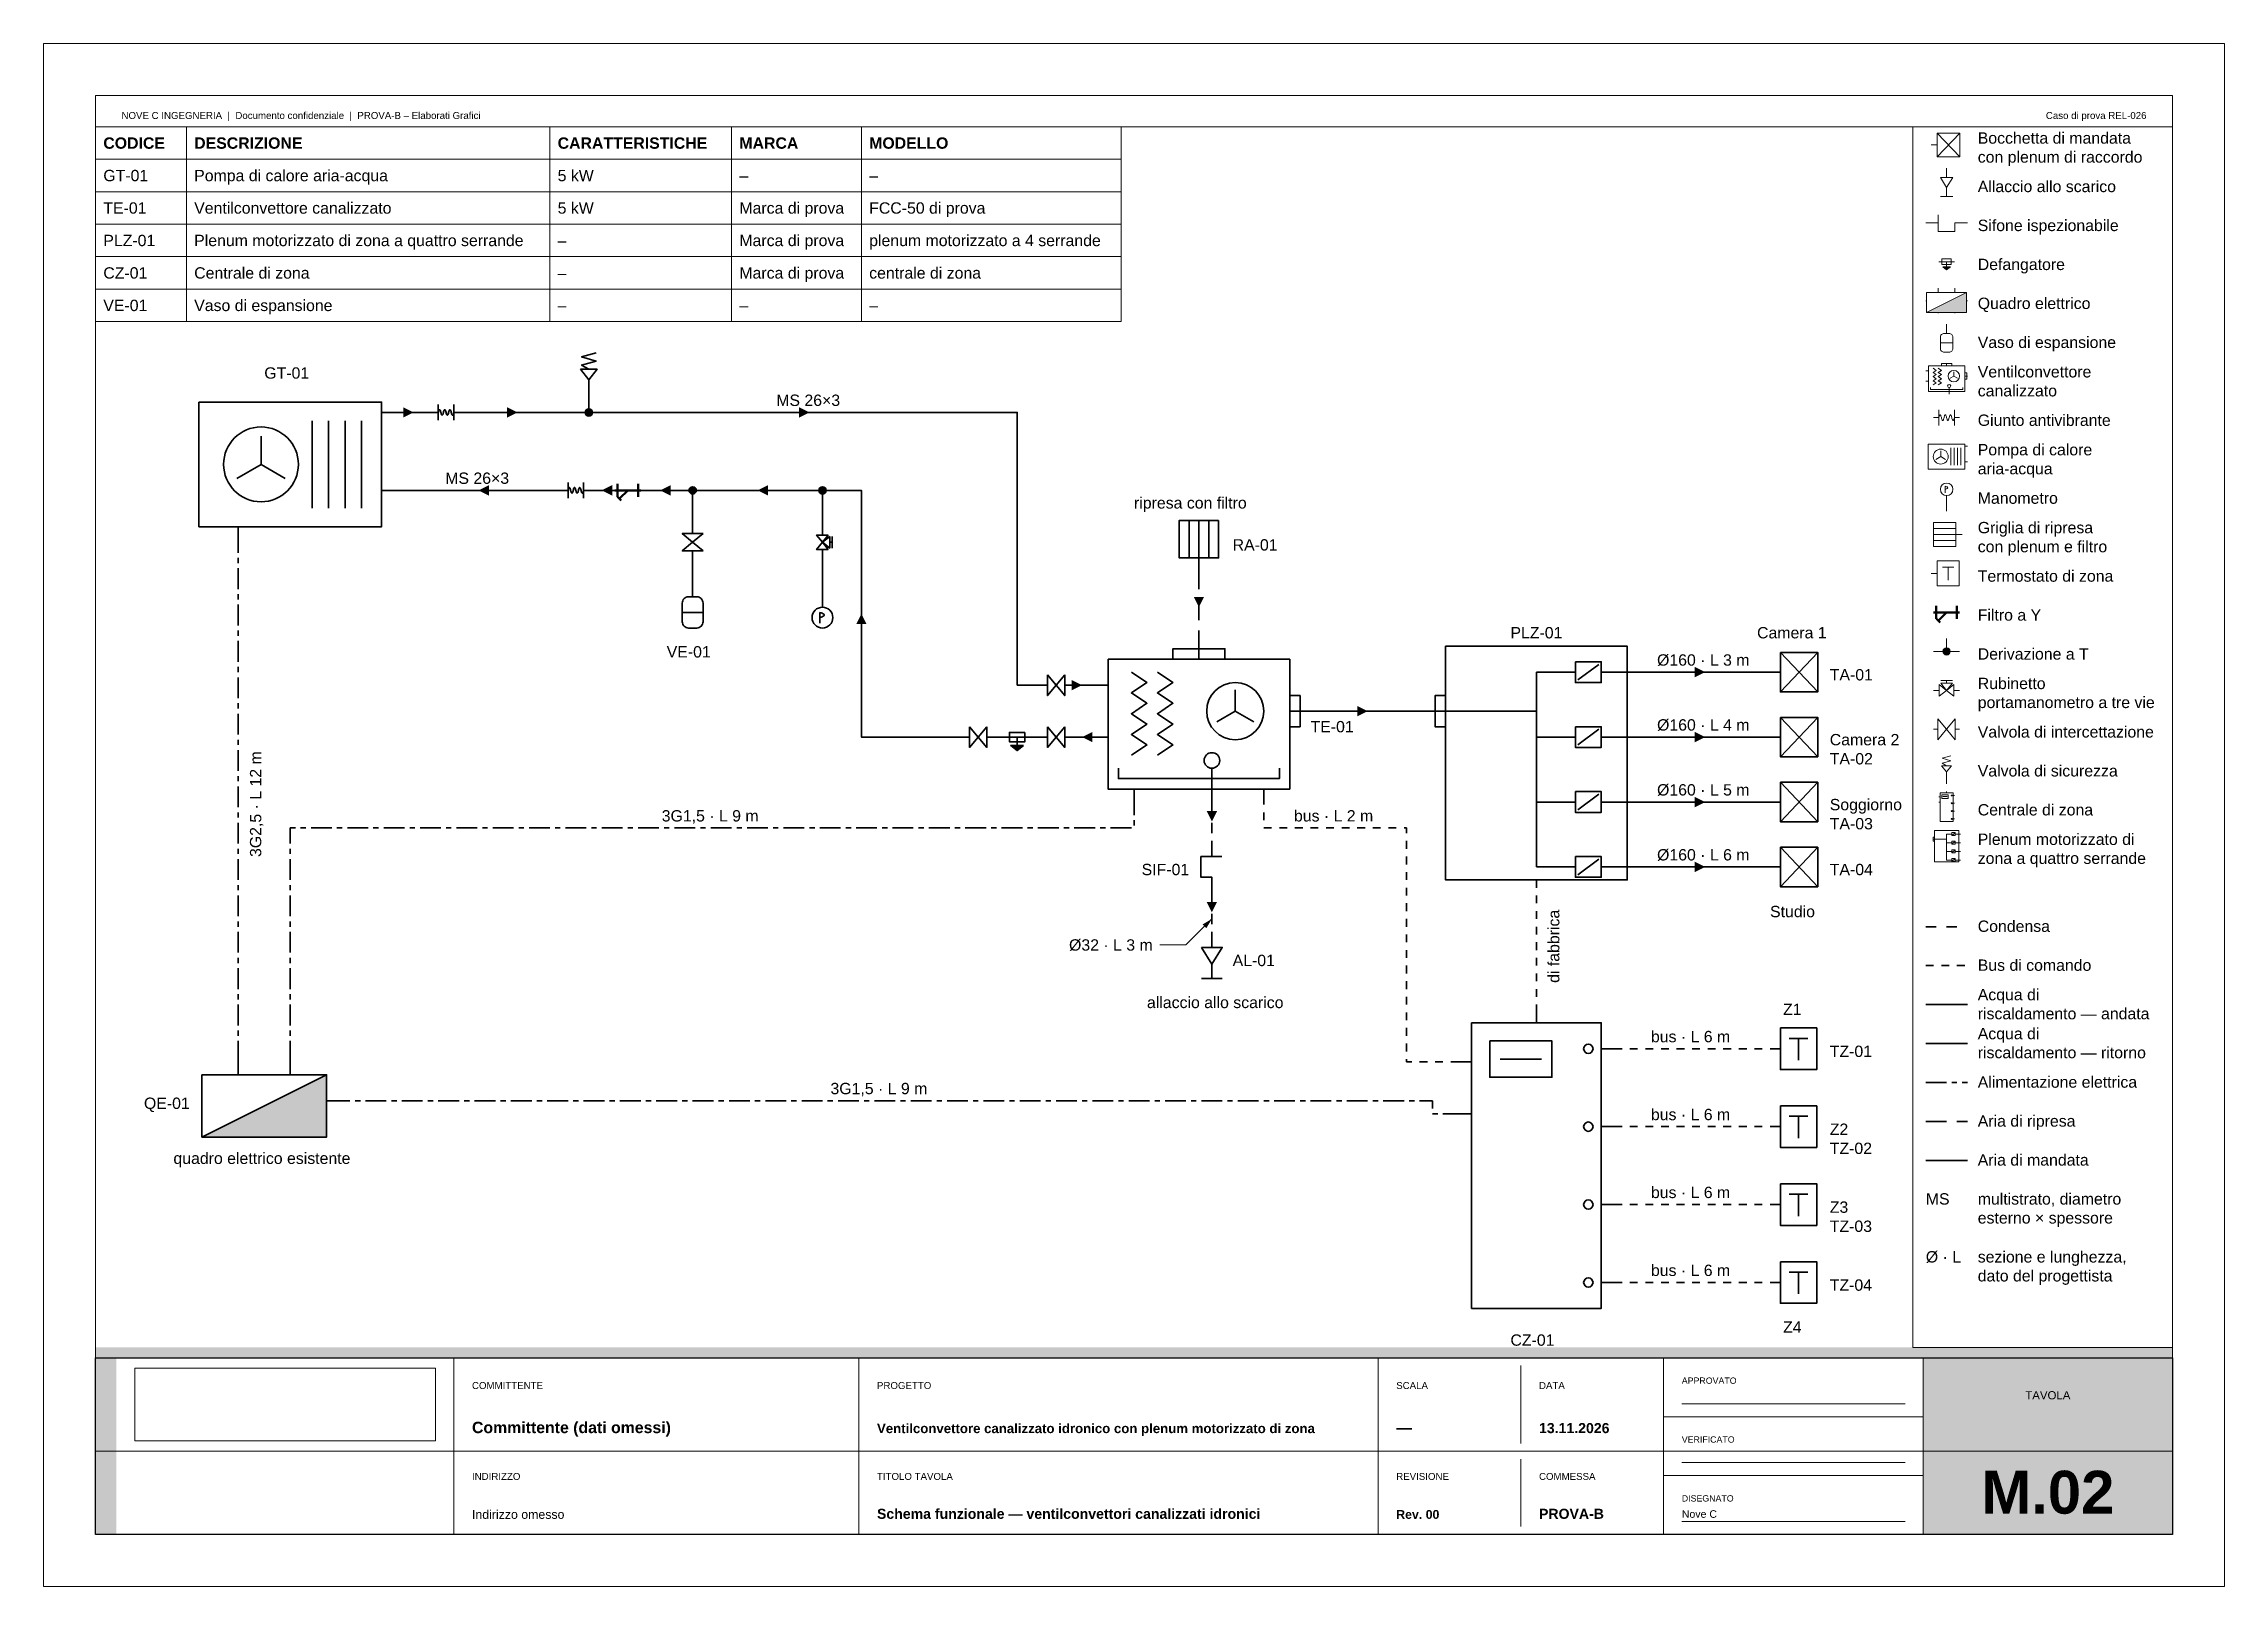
# Paper-space layout 'A3' of a CAD drawing. Header units: millimetres. Extents: x 0 to 420, y 0 to 297.
# The model-space entities are those that its viewports show. They can reach past a viewport. Long polylines and large blocks are cut down to what shows.
import ezdxf
from ezdxf.enums import TextEntityAlignment as Align

# ---------------------------------------------------------------- set-up
doc = ezdxf.new("R2010")
doc.units = ezdxf.units.MM
for name, pattern in [('NOVEC_TRATTO_1P5_1P5', [3, 1.5, -1.5]), ('NOVEC_TRATTO_2_2', [4, 2, -2]), ('NOVEC_TRATTO_4_1_1_1', [7, 4, -1, 1, -1]), ('NOVEC_TRATTO_4_2', [6, 4, -2])]:
    doc.linetypes.add(name, pattern=pattern)
for name, color, linetype, lineweight, true_color in [('E-CTRL-BUS', 160, 'NOVEC_TRATTO_1P5_1P5', 35, 0x2020e0), ('E-POWR-CIRC', 34, 'NOVEC_TRATTO_4_1_1_1', 35, 0x784212), ('M-CNDS-PIPE', 252, 'NOVEC_TRATTO_2_2', 35, 0x616a6b), ('M-HVAC-RETN', 134, 'NOVEC_TRATTO_4_2', 35, 0x148f77), ('M-HVAC-SPLY', 134, 'Continuous', 35, 0x148f77), ('M-HWTR-RETN', 142, 'Continuous', 35, 0x2471a3), ('M-HWTR-SPLY', 22, 'Continuous', 35, 0xc0392b)]:
    doc.layers.add(name, color=color, linetype=linetype, lineweight=lineweight, true_color=true_color)
doc.layers.add('G-ANNO-NPLT', color=7, linetype='Continuous', lineweight=18, plot=False)
for name, color, linetype, lineweight in [('G-ANNO-TTLB', 7, 'Continuous', 18), ('M-ANNO-DIAM', 7, 'Continuous', 18), ('M-ANNO-IDEN', 7, 'Continuous', 18), ('M-ANNO-LEGN', 7, 'Continuous', 18), ('M-ANNO-SCHD', 7, 'Continuous', 18), ('M-DIAG-EQPM', 7, 'Continuous', 35)]:
    doc.layers.add(name, color=color, linetype=linetype, lineweight=lineweight)
doc.styles.add('NOVEC_ARIAL', font='arial.ttf')
doc.styles.add('NOVEC_ARIAL_GRASSETTO', font='arialbd.ttf')
picture_1 = doc.add_image_def('image1.jpg', size_in_pixel=(2961, 716))

# ---------------------------------------------------------------- blocks, each defined once
blk = doc.blocks.new('NoveC_FlowArrow')
h = blk.add_hatch(color=0)
h.dxf.hatch_style = 1
h.paths.add_polyline_path([(0, 0), (-2, 1), (-2, -1)])
blk = doc.blocks.new('NoveC_ReturnGrille')
at = {"color": 0, "linetype": 'Continuous', "lineweight": -2}
for p, q in [((0.8, -3.1), (8, -3.1)), ((0.8, -5), (8, -5)), ((0.8, -6.9), (8, -6.9)), ((8, -5), (10, -5))]:
    blk.add_line(p, q, dxfattribs=at)
blk.add_lwpolyline([(0.8, -1.2), (8, -1.2), (8, -8.8), (0.8, -8.8)], close=True, dxfattribs=at)
blk = doc.blocks.new('NoveC_HeatPumpAirWater_V1')
at = {"color": 0, "linetype": 'Continuous', "lineweight": -2}
for p, q in [((24.224, -6.6), (24.224, -23.4)), ((27.392, -6.6), (27.392, -23.4)), ((30.56, -6.6), (30.56, -23.4)), ((33.728, -6.6), (33.728, -23.4)), ((40, -5), (37.6, -5)), ((14.368, -15), (14.368, -9.6)), ((14.368, -15), (9.688, -17.736)), ((14.368, -15), (19.048, -17.736)), ((40, -20), (37.6, -20)), ((10, -30), (10, -27))]:
    blk.add_line(p, q, dxfattribs=at)
blk.add_lwpolyline([(2.4, -3), (37.6, -3), (37.6, -27), (2.4, -27)], close=True, dxfattribs=at)
blk.add_circle((14.368, -15), 7.2, dxfattribs=at)
blk = doc.blocks.new('NoveC_RoomThermostat')
at = {"color": 0, "linetype": 'Continuous', "lineweight": -2}
blk.add_line((0, -5), (2, -5), dxfattribs=at)
blk.add_lwpolyline([(2, -1), (9, -1), (9, -9), (2, -9)], close=True, dxfattribs=at)
blk = doc.blocks.new('NoveC_RoomThermostat_Sigla')
at = {"color": 0, "linetype": 'Continuous', "lineweight": -2}
for points in [[(-1.8, 2), (1.8, 2)], [(0, 2), (0, -2.2)]]:
    blk.add_lwpolyline(points, dxfattribs=at)
blk = doc.blocks.new('NoveC_FanCoilDuctedAir_V1')
at = {"color": 0, "linetype": 'Continuous', "lineweight": -2}
for p, q in [((20, 0), (20, -2.5)), ((0, -7.5), (2.5, -7.5)), ((27, -12.5), (27, -8.4)), ((27, -12.5), (23.45, -14.55)), ((27, -12.5), (30.55, -14.55)), ((37.5, -12.5), (40, -12.5)), ((0, -17.5), (2.5, -17.5)), ((22.5, -23.5), (22.5, -30)), ((7.5, -30), (7.5, -27.5)), ((32.5, -30), (32.5, -27.5))]:
    blk.add_line(p, q, dxfattribs=at)
blk.add_lwpolyline([(2.5, -2.5), (37.5, -2.5), (37.5, -27.5), (2.5, -27.5)], close=True, dxfattribs=at)
for points in [[(15, -2.5), (15, -0.5), (25, -0.5), (25, -2.5)], [(7, -5), (10, -7), (7, -9), (10, -11), (7, -13), (10, -15), (7, -17), (10, -19), (7, -21)], [(12, -5), (15, -7), (12, -9), (15, -11), (12, -13), (15, -15), (12, -17), (15, -19), (12, -21)], [(37.5, -9.5), (39.5, -9.5), (39.5, -15.5), (37.5, -15.5)], [(4.5, -23.5), (4.5, -25.5), (35.5, -25.5), (35.5, -23.5)]]:
    blk.add_lwpolyline(points, dxfattribs=at)
for centre, radius in [((27, -12.5), 5.5), ((22.5, -22), 1.5)]:
    blk.add_circle(centre, radius, dxfattribs=at)
blk = doc.blocks.new('NoveC_CondensateOutlet')
at = {"color": 0, "linetype": 'Continuous', "lineweight": -2}
for p, q in [((2.5, 0), (2.5, -3)), ((2.5, -6.2), (2.5, -9)), ((0.5, -9), (4.5, -9))]:
    blk.add_line(p, q, dxfattribs=at)
blk.add_lwpolyline([(0.5, -3), (4.5, -3), (2.5, -6.2)], close=True, dxfattribs=at)
blk = doc.blocks.new('NoveC_ZoningPlenum4')
at = {"color": 0, "linetype": 'Continuous', "lineweight": -2}
for p, q in [((28, -6.5), (32, -3.5)), ((20, -5), (20, -42.5)), ((20, -5), (27.5, -5)), ((32.5, -5), (40, -5)), ((0, -12.5), (2.5, -12.5)), ((2.5, -12.5), (20, -12.5)), ((28, -19), (32, -16)), ((20, -17.5), (27.5, -17.5)), ((32.5, -17.5), (40, -17.5)), ((28, -31.5), (32, -28.5)), ((20, -30), (27.5, -30)), ((32.5, -30), (40, -30)), ((28, -44), (32, -41)), ((20, -42.5), (27.5, -42.5)), ((32.5, -42.5), (40, -42.5))]:
    blk.add_line(p, q, dxfattribs=at)
for points in [[(2.5, 0), (37.5, 0), (37.5, -45), (2.5, -45)], [(27.5, -3), (32.5, -3), (32.5, -7), (27.5, -7)], [(27.5, -15.5), (32.5, -15.5), (32.5, -19.5), (27.5, -19.5)], [(27.5, -28), (32.5, -28), (32.5, -32), (27.5, -32)], [(27.5, -40.5), (32.5, -40.5), (32.5, -44.5), (27.5, -44.5)]]:
    blk.add_lwpolyline(points, close=True, dxfattribs=at)
blk.add_lwpolyline([(2.5, -9.5), (0.5, -9.5), (0.5, -15.5), (2.5, -15.5)], dxfattribs=at)
blk = doc.blocks.new('NoveC_AirDiffuser')
at = {"color": 0, "linetype": 'Continuous', "lineweight": -2}
for p, q in [((2, -1.2), (9.2, -8.8)), ((2, -8.8), (9.2, -1.2)), ((0, -5), (2, -5))]:
    blk.add_line(p, q, dxfattribs=at)
blk.add_lwpolyline([(2, -1.2), (9.2, -1.2), (9.2, -8.8), (2, -8.8)], close=True, dxfattribs=at)
blk = doc.blocks.new('NoveC_ZoneController')
at = {"color": 0, "linetype": 'Continuous', "lineweight": -2}
for p, q in [((15, 0), (15, -2.5)), ((27.5, -7.5), (30, -7.5)), ((0, -10), (2.5, -10)), ((8, -9.5), (16, -9.5)), ((0, -20), (2.5, -20)), ((27.5, -22.5), (30, -22.5)), ((27.5, -37.5), (30, -37.5)), ((27.5, -52.5), (30, -52.5))]:
    blk.add_line(p, q, dxfattribs=at)
for points in [[(2.5, -2.5), (27.5, -2.5), (27.5, -57.5), (2.5, -57.5)], [(6, -6), (18, -6), (18, -13), (6, -13)]]:
    blk.add_lwpolyline(points, close=True, dxfattribs=at)
for centre in [(25, -7.5), (25, -22.5), (25, -37.5), (25, -52.5)]:
    blk.add_circle(centre, 0.9, dxfattribs=at)
blk = doc.blocks.new('NoveC_ElectricalPanel_V1')
at = {"linetype": 'Continuous', "lineweight": -2}
h = blk.add_hatch(color=0, dxfattribs=at)
h.dxf.hatch_style = 1
h.paths.add_polyline_path([(0.5, -14.5), (24.5, -2.5), (24.5, -14.5)])
at = {"color": 0, "linetype": 'Continuous', "lineweight": -2}
for p, q in [((7.5, 0), (7.5, -2.5)), ((17.5, 0), (17.5, -2.5)), ((24.5, -7.5), (25, -7.5))]:
    blk.add_line(p, q, dxfattribs=at)
for points in [[(0.5, -2.5), (24.5, -2.5), (24.5, -14.5), (0.5, -14.5)], [(0.5, -14.5), (24.5, -2.5), (24.5, -14.5)]]:
    blk.add_lwpolyline(points, close=True, dxfattribs=at)
blk = doc.blocks.new('NoveC_TeeBranch')
at = {"linetype": 'Continuous', "lineweight": -2}
h = blk.add_hatch(color=0, dxfattribs=at)
h.dxf.hatch_style = 1
h.paths.add_polyline_path([(1.8, -2.5, 1), (3.2, -2.5, 1)])
at = {"color": 0, "linetype": 'Continuous', "lineweight": -2}
for p, q in [((2.5, 0), (2.5, -2.5)), ((0, -2.5), (5, -2.5))]:
    blk.add_line(p, q, dxfattribs=at)
blk.add_circle((2.5, -2.5), 0.7, dxfattribs=at)
blk = doc.blocks.new('NoveC_ValveSafety')
at = {"color": 0, "linetype": 'Continuous', "lineweight": -2}
blk.add_line((2.5, -10), (2.5, -6.2), dxfattribs=at)
blk.add_lwpolyline([(0.9, -4.2), (4.1, -4.2), (2.5, -6.2)], close=True, dxfattribs=at)
blk.add_lwpolyline([(2.5, -4.2), (1.1, -3.4), (3.9, -2.6), (1.1, -1.8), (3.9, -1)], dxfattribs=at)
blk = doc.blocks.new('NoveC_ExpansionConnection')
at = {"color": 0, "linetype": 'Continuous', "lineweight": -2}
for p, q in [((2.5, 0), (2.5, -3)), ((0.5, -6), (4.5, -6))]:
    blk.add_line(p, q, dxfattribs=at)
blk.add_lwpolyline([(1.7, -3), (3.3, -3, -0.414214), (4.5, -4.2), (4.5, -7.8, -0.414214), (3.3, -9), (1.7, -9, -0.414214), (0.5, -7.8), (0.5, -4.2, -0.414214)], format="xyb", close=True, dxfattribs=at)
blk = doc.blocks.new('NoveC_PressureGauge')
at = {"color": 0, "linetype": 'Continuous', "lineweight": -2}
blk.add_line((2.5, -10), (2.5, -5), dxfattribs=at)
blk.add_circle((2.5, -3), 2, dxfattribs=at)
blk = doc.blocks.new('NoveC_PressureGauge_Lettera')
at = {"color": 0, "linetype": 'Continuous', "lineweight": -2}
blk.add_line((-0.5, 1), (-0.5, -1.1), dxfattribs=at)
blk.add_lwpolyline([(-0.5, 1), (-0.24, 0.92), (-0.03, 0.83), (0.14, 0.75), (0.26, 0.67), (0.33, 0.58), (0.35, 0.5), (0.33, 0.42), (0.26, 0.33), (0.14, 0.25), (-0.03, 0.17), (-0.24, 0.08), (-0.5, 0)], dxfattribs=at)
blk = doc.blocks.new('NoveC_CondensateTrap')
at = {"color": 0, "linetype": 'Continuous', "lineweight": -2}
blk.add_line((3, -0.6), (3, -2.5), dxfattribs=at)
blk.add_lwpolyline([(0, -2.5), (3, -2.5), (3, -4.6), (7, -4.6), (7, -2.5), (10, -2.5)], dxfattribs=at)
blk = doc.blocks.new('NoveC_FlexibleJoint')
at = {"color": 0, "linetype": 'Continuous', "lineweight": -2}
for p, q in [((0, -2.5), (1, -2.5)), ((1, -1), (1, -4)), ((4, -1), (4, -4)), ((4, -2.5), (5, -2.5))]:
    blk.add_line(p, q, dxfattribs=at)
blk.add_lwpolyline([(1, -2.5), (1.04, -2.33), (1.08, -2.19), (1.12, -2.09), (1.17, -2.01), (1.21, -1.97), (1.25, -1.95), (1.29, -1.97), (1.33, -2.01), (1.38, -2.09), (1.42, -2.19), (1.46, -2.33), (1.5, -2.5), (1.54, -2.67), (1.58, -2.81), (1.62, -2.91), (1.67, -2.99), (1.71, -3.03), (1.75, -3.05), (1.79, -3.03), (1.83, -2.99), (1.88, -2.91), (1.92, -2.81), (1.96, -2.67), (2, -2.5), (2.04, -2.33), (2.08, -2.19), (2.12, -2.09), (2.17, -2.01), (2.21, -1.97), (2.25, -1.95), (2.29, -1.97), (2.33, -2.01), (2.38, -2.09), (2.42, -2.19), (2.46, -2.33), (2.5, -2.5), (2.54, -2.67), (2.58, -2.81), (2.62, -2.91), (2.67, -2.99), (2.71, -3.03), (2.75, -3.05), (2.79, -3.03), (2.83, -2.99), (2.88, -2.91), (2.92, -2.81), (2.96, -2.67), (3, -2.5), (3.04, -2.33), (3.08, -2.19), (3.12, -2.09), (3.17, -2.01), (3.21, -1.97), (3.25, -1.95), (3.29, -1.97), (3.33, -2.01), (3.38, -2.09), (3.42, -2.19), (3.46, -2.33), (3.5, -2.5), (3.54, -2.67), (3.58, -2.81), (3.62, -2.91), (3.67, -2.99), (3.71, -3.03), (3.75, -3.05), (3.79, -3.03), (3.83, -2.99), (3.88, -2.91), (3.92, -2.81), (3.96, -2.67), (4, -2.5)], dxfattribs=at)
blk = doc.blocks.new('NoveC_ValveIsolation')
at = {"color": 0, "linetype": 'Continuous', "lineweight": -2}
for p, q in [((0, -2.5), (0.8333, -2.5)), ((4.1667, -2.5), (5, -2.5))]:
    blk.add_line(p, q, dxfattribs=at)
for points in [[(0.8333, -0.5), (0.8333, -4.5), (2.5, -2.5)], [(4.1667, -0.5), (4.1667, -4.5), (2.5, -2.5)]]:
    blk.add_lwpolyline(points, close=True, dxfattribs=at)
blk = doc.blocks.new('NoveC_DirtSeparator')
at = {"linetype": 'Continuous', "lineweight": -2}
h = blk.add_hatch(color=0, dxfattribs=at)
h.dxf.hatch_style = 1
h.paths.add_polyline_path([(1.25, -6.6), (3.75, -6.6), (2.5, -7.6)])
at = {"color": 0, "linetype": 'Continuous', "lineweight": -2}
for p, q in [((0, -5), (5, -5)), ((2.5, -5), (2.5, -7.6))]:
    blk.add_line(p, q, dxfattribs=at)
for points in [[(1, -4.1), (4, -4.1), (4, -5.9), (1, -5.9)], [(1.25, -6.6), (3.75, -6.6), (2.5, -7.6)]]:
    blk.add_lwpolyline(points, close=True, dxfattribs=at)
blk = doc.blocks.new('NoveC_Strainer')
at = {"color": 0, "linetype": 'Continuous', "lineweight": -2}
for p, q in [((0, -2.5), (5, -2.5)), ((0.5, -1.25), (0.5, -3.75)), ((0.5464, -3.7464), (1.2536, -4.4536)), ((2.5, -2.5), (0.9, -4.1)), ((4.5, -1.25), (4.5, -3.75))]:
    blk.add_line(p, q, dxfattribs=at)
blk = doc.blocks.new('NoveC_ValveGaugeCock3way')
at = {"color": 0, "linetype": 'Continuous', "lineweight": -2}
for p, q in [((0, -2.5), (1.1, -2.5)), ((1.38, -0.6), (3.62, -0.6)), ((2.5, -1.1), (2.5, -0.6)), ((3.9, -2.5), (5, -2.5))]:
    blk.add_line(p, q, dxfattribs=at)
for points in [[(1.1, -1.38), (1.1, -3.62), (2.5, -2.5)], [(1.38, -1.1), (3.62, -1.1), (2.5, -2.5)], [(3.9, -1.38), (3.9, -3.62), (2.5, -2.5)]]:
    blk.add_lwpolyline(points, close=True, dxfattribs=at)
blk = doc.blocks.new('NoveC_ElectricalPanel')
at = {"linetype": 'Continuous', "lineweight": -2}
h = blk.add_hatch(color=0, dxfattribs=at)
h.dxf.hatch_style = 1
h.paths.add_polyline_path([(0.5, -14.5), (24.5, -2.5), (24.5, -14.5)])
at = {"color": 0, "linetype": 'Continuous', "lineweight": -2}
for p, q in [((7.5, 0), (7.5, -2.5)), ((17.5, 0), (17.5, -2.5)), ((0, -7.5), (0.5, -7.5)), ((24.5, -7.5), (25, -7.5)), ((7.5, -14.5), (7.5, -15)), ((17.5, -14.5), (17.5, -15))]:
    blk.add_line(p, q, dxfattribs=at)
for points in [[(0.5, -2.5), (24.5, -2.5), (24.5, -14.5), (0.5, -14.5)], [(0.5, -14.5), (24.5, -2.5), (24.5, -14.5)]]:
    blk.add_lwpolyline(points, close=True, dxfattribs=at)
blk = doc.blocks.new('NoveC_FanCoilDuctedAir')
at = {"color": 0, "linetype": 'Continuous', "lineweight": -2}
for p, q in [((20, 0), (20, -2.5)), ((0, -7.5), (2.5, -7.5)), ((0, -17.5), (2.5, -17.5)), ((27, -12.5), (23.45, -14.55)), ((27, -12.5), (27, -8.4)), ((27, -12.5), (30.55, -14.55)), ((37.5, -12.5), (40, -12.5)), ((22.5, -23.5), (22.5, -30))]:
    blk.add_line(p, q, dxfattribs=at)
blk.add_lwpolyline([(2.5, -2.5), (37.5, -2.5), (37.5, -27.5), (2.5, -27.5)], close=True, dxfattribs=at)
for points in [[(7, -5), (10, -7), (7, -9), (10, -11), (7, -13), (10, -15), (7, -17), (10, -19), (7, -21)], [(12, -5), (15, -7), (12, -9), (15, -11), (12, -13), (15, -15), (12, -17), (15, -19), (12, -21)], [(15, -2.5), (15, -0.5), (25, -0.5), (25, -2.5)], [(37.5, -9.5), (39.5, -9.5), (39.5, -15.5), (37.5, -15.5)], [(4.5, -23.5), (4.5, -25.5), (35.5, -25.5), (35.5, -23.5)]]:
    blk.add_lwpolyline(points, dxfattribs=at)
for centre, radius in [((22.5, -22), 1.5), ((27, -12.5), 5.5)]:
    blk.add_circle(centre, radius, dxfattribs=at)
blk = doc.blocks.new('NoveC_HeatPumpAirWater')
at = {"color": 0, "linetype": 'Continuous', "lineweight": -2}
for p, q in [((14.368, -15), (9.688, -17.736)), ((14.368, -15), (14.368, -9.6)), ((14.368, -15), (19.048, -17.736)), ((24.224, -6.6), (24.224, -23.4)), ((27.392, -6.6), (27.392, -23.4)), ((30.56, -6.6), (30.56, -23.4)), ((33.728, -6.6), (33.728, -23.4)), ((40, -5), (37.6, -5)), ((40, -20), (37.6, -20))]:
    blk.add_line(p, q, dxfattribs=at)
blk.add_lwpolyline([(2.4, -3), (37.6, -3), (37.6, -27), (2.4, -27)], close=True, dxfattribs=at)
blk.add_circle((14.368, -15), 7.2, dxfattribs=at)

msp = doc.modelspace()

# ---------------------------------------------------------------- linework, layer by layer
at = {"layer": 'E-CTRL-BUS', "flags": 128}
for points in [[(272.5, 101), (262.5, 101), (262.5, 146), (235, 146), (235, 151)], [(287.5, 136), (287.5, 111)], [(302.5, 103.5), (332.5, 103.5)], [(302.5, 88.5), (332.5, 88.5)], [(302.5, 73.5), (332.5, 73.5)], [(302.5, 58.5), (332.5, 58.5)]]:
    msp.add_lwpolyline(points, dxfattribs=at)
at = {"layer": 'E-POWR-CIRC', "flags": 128}
for points in [[(37.5, 101), (37.5, 201)], [(47.5, 101), (47.5, 146), (210, 146), (210, 151)], [(55, 93.5), (267.5, 93.5), (267.5, 91), (272.5, 91)]]:
    msp.add_lwpolyline(points, dxfattribs=at)
at = {"layer": 'M-ANNO-DIAM'}
for p, q in [((225, 128.5), (220, 123.5)), ((220, 123.5), (215, 123.5))]:
    msp.add_line(p, q, dxfattribs=at)
msp.add_solid([(225, 128.5), (223.9393, 126.7322), (223.2322, 127.4393)], dxfattribs=at)
at = {"layer": 'M-ANNO-LEGN', "color": 252, "linetype": 'NOVEC_TRATTO_2_2', "lineweight": 35, "true_color": 0x616a6b}
msp.add_line((362.5, 127), (370.5, 127), dxfattribs=at)
at = {"layer": 'M-ANNO-LEGN', "color": 160, "linetype": 'NOVEC_TRATTO_1P5_1P5', "lineweight": 35, "true_color": 0x2020e0}
msp.add_line((362.5, 119.5), (370.5, 119.5), dxfattribs=at)
at = {"layer": 'M-ANNO-LEGN', "color": 22, "linetype": 'Continuous', "lineweight": 35, "true_color": 0xc0392b}
msp.add_line((362.5, 112), (370.5, 112), dxfattribs=at)
at = {"layer": 'M-ANNO-LEGN', "color": 142, "linetype": 'Continuous', "lineweight": 35, "true_color": 0x2471a3}
msp.add_line((362.5, 104.5), (370.5, 104.5), dxfattribs=at)
at = {"layer": 'M-ANNO-LEGN', "color": 34, "linetype": 'NOVEC_TRATTO_4_1_1_1', "lineweight": 35, "true_color": 0x784212}
msp.add_line((362.5, 97), (370.5, 97), dxfattribs=at)
at = {"layer": 'M-ANNO-LEGN', "color": 134, "linetype": 'NOVEC_TRATTO_4_2', "lineweight": 35, "true_color": 0x148f77}
msp.add_line((362.5, 89.5), (370.5, 89.5), dxfattribs=at)
at = {"layer": 'M-ANNO-LEGN', "color": 134, "linetype": 'Continuous', "lineweight": 35, "true_color": 0x148f77}
msp.add_line((362.5, 82), (370.5, 82), dxfattribs=at)
at = {"layer": 'M-ANNO-LEGN'}
msp.add_lwpolyline([(360, 281), (410, 281), (410, 46), (360, 46)], close=True, dxfattribs=at)
at = {"layer": 'M-ANNO-SCHD'}
for p, q in [((10, 281), (207.5, 281)), ((10, 281), (10, 243.5)), ((27.5, 281), (27.5, 243.5)), ((97.5, 281), (97.5, 243.5)), ((132.5, 281), (132.5, 243.5)), ((157.5, 281), (157.5, 243.5)), ((207.5, 281), (207.5, 243.5)), ((10, 274.75), (207.5, 274.75)), ((10, 268.5), (207.5, 268.5)), ((10, 262.25), (207.5, 262.25)), ((10, 256), (207.5, 256)), ((10, 249.75), (207.5, 249.75)), ((10, 243.5), (207.5, 243.5))]:
    msp.add_line(p, q, dxfattribs=at)
at = {"layer": 'M-CNDS-PIPE', "flags": 128}
for points in [[(225, 151), (225, 143.5)], [(225, 133.5), (225, 126)]]:
    msp.add_lwpolyline(points, dxfattribs=at)
at = {"layer": 'M-HVAC-RETN', "flags": 128}
msp.add_lwpolyline([(222.5, 196), (222.5, 181)], dxfattribs=at)
at = {"layer": 'M-HVAC-SPLY', "flags": 128}
for points in [[(307.5, 176), (332.5, 176)], [(242.5, 168.5), (267.5, 168.5)], [(307.5, 163.5), (332.5, 163.5)], [(307.5, 151), (332.5, 151)], [(307.5, 138.5), (332.5, 138.5)]]:
    msp.add_lwpolyline(points, dxfattribs=at)
at = {"layer": 'M-HWTR-RETN', "flags": 128}
for points in [[(100, 211), (67.5, 211)], [(110, 211), (105, 211)], [(122.5, 211), (115, 211)], [(147.5, 211), (127.5, 211)], [(177.5, 163.5), (157.5, 163.5), (157.5, 211), (152.5, 211)], [(125, 208.5), (125, 203.5)], [(150, 208.5), (150, 203.5)], [(125, 198.5), (125, 193.5)], [(150, 198.5), (150, 193.5)], [(185, 163.5), (182.5, 163.5)], [(192.5, 163.5), (190, 163.5)], [(202.5, 163.5), (197.5, 163.5)]]:
    msp.add_lwpolyline(points, dxfattribs=at)
at = {"layer": 'M-HWTR-SPLY', "flags": 128}
for points in [[(67.5, 226), (75, 226)], [(80, 226), (102.5, 226)], [(107.5, 226), (187.5, 226), (187.5, 173.5), (192.5, 173.5)], [(197.5, 173.5), (202.5, 173.5)]]:
    msp.add_lwpolyline(points, dxfattribs=at)

# ---------------------------------------------------------------- block references
at = {"layer": 'M-ANNO-LEGN', "lineweight": 18}
for name, p, xscale, yscale in [('NoveC_AirDiffuser', (363.5, 280.5), 0.6, 0.6), ('NoveC_CondensateOutlet', (365, 273), 0.6, 0.6), ('NoveC_CondensateTrap', (362.5, 264.5), 0.8, 0.8), ('NoveC_DirtSeparator', (365, 258), 0.6, 0.6), ('NoveC_ElectricalPanel', (362.5, 249.9), 0.32, 0.32), ('NoveC_ExpansionConnection', (365, 243), 0.6, 0.6), ('NoveC_FanCoilDuctedAir', (362.5, 235.5), 0.2, 0.2), ('NoveC_HeatPumpAirWater', (362.5, 220.5), 0.2, 0.2), ('NoveC_PressureGauge', (365, 213), 0.6, 0.6), ('NoveC_PressureGauge_Lettera', (366.5, 211.2), 0.6, 0.6), ('NoveC_ReturnGrille', (363.5, 205.5), 0.6, 0.6), ('NoveC_RoomThermostat', (363.5, 198), 0.6, 0.6), ('NoveC_RoomThermostat_Sigla', (366.8, 195), 0.6, 0.6), ('NoveC_ValveSafety', (365, 160.5), 0.6, 0.6), ('NoveC_ZoneController', (365, 153), 0.1, 0.1), ('NoveC_ZoningPlenum4', (363.833333, 145.5), 0.13333333333333333, 0.13333333333333333)]:
    msp.add_blockref(name, p, dxfattribs=dict(at, xscale=xscale, yscale=yscale))
for name, p in [('NoveC_FlexibleJoint', (364, 227.5)), ('NoveC_TeeBranch', (364, 182.5)), ('NoveC_ValveGaugeCock3way', (364, 175)), ('NoveC_ValveIsolation', (364, 167.5))]:
    msp.add_blockref(name, p, dxfattribs=at)
at = {"layer": 'M-ANNO-LEGN', "lineweight": 50}
msp.add_blockref('NoveC_Strainer', (364, 190), dxfattribs=at)
at = {"layer": 'M-CNDS-PIPE', "rotation": 270}
for p in [(225, 147.25), (225, 129.75)]:
    msp.add_blockref('NoveC_FlowArrow', p, dxfattribs=at)
at = {"layer": 'M-DIAG-EQPM'}
for name, p in [('NoveC_ValveSafety', (102.5, 238.5)), ('NoveC_HeatPumpAirWater_V1', (27.5, 231)), ('NoveC_FlexibleJoint', (75, 228.5)), ('NoveC_TeeBranch', (102.5, 228.5)), ('NoveC_FlexibleJoint', (100, 213.5)), ('NoveC_ExpansionConnection', (122.5, 193.5)), ('NoveC_PressureGauge_Lettera', (150, 186.5)), ('NoveC_FanCoilDuctedAir_V1', (202.5, 181)), ('NoveC_ZoningPlenum4', (267.5, 181)), ('NoveC_AirDiffuser', (332.5, 181)), ('NoveC_ValveIsolation', (192.5, 176)), ('NoveC_ValveIsolation', (177.5, 166)), ('NoveC_ValveIsolation', (192.5, 166)), ('NoveC_AirDiffuser', (332.5, 168.5)), ('NoveC_AirDiffuser', (332.5, 156)), ('NoveC_AirDiffuser', (332.5, 143.5)), ('NoveC_CondensateOutlet', (222.5, 126)), ('NoveC_ZoneController', (272.5, 111)), ('NoveC_RoomThermostat', (332.5, 108.5)), ('NoveC_RoomThermostat_Sigla', (338, 103.5)), ('NoveC_ElectricalPanel_V1', (30, 101)), ('NoveC_RoomThermostat', (332.5, 93.5)), ('NoveC_RoomThermostat_Sigla', (338, 88.5)), ('NoveC_RoomThermostat', (332.5, 78.5)), ('NoveC_RoomThermostat_Sigla', (338, 73.5)), ('NoveC_RoomThermostat', (332.5, 63.5)), ('NoveC_RoomThermostat_Sigla', (338, 58.5))]:
    msp.add_blockref(name, p, dxfattribs=at)
at = {"layer": 'M-DIAG-EQPM', "lineweight": 50}
msp.add_blockref('NoveC_Strainer', (110, 213.5), dxfattribs=at)
at = {"layer": 'M-DIAG-EQPM'}
for name, p, rotation in [('NoveC_TeeBranch', (127.5, 208.5), 180), ('NoveC_TeeBranch', (152.5, 208.5), 180), ('NoveC_ValveIsolation', (127.5, 203.5), 270), ('NoveC_ValveGaugeCock3way', (152.5, 203.5), 270), ('NoveC_ReturnGrille', (227.5, 206), 270), ('NoveC_PressureGauge', (152.5, 183.5), 180), ('NoveC_CondensateTrap', (227.5, 143.5), 270)]:
    msp.add_blockref(name, p, dxfattribs=dict(at, rotation=rotation))
at = {"layer": 'M-DIAG-EQPM', "xscale": -1}
msp.add_blockref('NoveC_DirtSeparator', (190, 168.5), dxfattribs=at)
at = {"layer": 'M-HVAC-RETN', "rotation": 270}
msp.add_blockref('NoveC_FlowArrow', (222.5, 188.5), dxfattribs=at)
at = {"layer": 'M-HVAC-SPLY'}
for p in [(320, 176), (255, 168.5), (320, 163.5), (320, 151), (320, 138.5)]:
    msp.add_blockref('NoveC_FlowArrow', p, dxfattribs=at)
at = {"layer": 'M-HWTR-RETN'}
for p, rotation in [((83.75, 211), 180), ((107.5, 211), 180), ((118.75, 211), 180), ((137.5, 211), 180), ((157.5, 187.25), 90), ((200, 163.5), 180)]:
    msp.add_blockref('NoveC_FlowArrow', p, dxfattribs=dict(at, rotation=rotation))
at = {"layer": 'M-HWTR-SPLY'}
for p in [(71.25, 226), (91.25, 226), (147.5, 226), (200, 173.5)]:
    msp.add_blockref('NoveC_FlowArrow', p, dxfattribs=at)

# ---------------------------------------------------------------- texts
at = {"layer": 'M-ANNO-DIAM', "style": 'NOVEC_ARIAL'}
for s, p in [('MS 26×3', (141.102375, 227.25)), ('MS 26×3', (77.352375, 212.25)), ('Ø160 · L 3 m', (310.73535, 177.25)), ('Ø160 · L 4 m', (310.73535, 164.75)), ('Ø160 · L 5 m', (310.73535, 152.25)), ('3G1,5 · L 9 m', (119.044025, 147.25)), ('bus · L 2 m', (240.809325, 147.25)), ('Ø160 · L 6 m', (310.73535, 139.75)), ('Ø32 · L 3 m', (197.486, 122.38875)), ('bus · L 6 m', (309.559325, 104.75)), ('3G1,5 · L 9 m', (151.544025, 94.75)), ('bus · L 6 m', (309.559325, 89.75)), ('bus · L 6 m', (309.559325, 74.75)), ('bus · L 6 m', (309.559325, 59.75))]:
    msp.add_text(s, height=2.1844, dxfattribs=at).set_placement(p)
for s, p in [('3G2,5 · L 12 m', (41.925, 140.411375)), ('di fabbrica', (291.925, 116.176862))]:
    msp.add_text(s, height=2.1844, rotation=90, dxfattribs=at).set_placement(p)
at = {"layer": 'M-ANNO-IDEN', "style": 'NOVEC_ARIAL'}
for s, p in [('GT-01', (42.5, 232.5)), ('ripresa con filtro', (210, 207.5)), ('RA-01', (229, 199.4125)), ('VE-01', (120, 178.825)), ('PLZ-01', (282.5, 182.5)), ('Camera 1', (330, 182.5)), ('TA-01', (344, 174.4125)), ('TE-01', (244, 164.4125)), ('Camera 2', (344, 161.9125)), ('TA-02', (344, 158.2375)), ('Soggiorno', (344, 149.4125)), ('TA-03', (344, 145.7375)), ('SIF-01', (211.471825, 136.9125)), ('TA-04', (344, 136.9125)), ('Studio', (332.5, 128.825)), ('AL-01', (229, 119.4125)), ('allaccio allo scarico', (212.5, 111.325)), ('Z1', (335, 110)), ('TZ-01', (344, 101.9125)), ('QE-01', (19.32425, 91.9125)), ('Z2', (344, 86.9125)), ('TZ-02', (344, 83.2375)), ('quadro elettrico esistente', (25, 81.325)), ('Z3', (344, 71.9125)), ('TZ-03', (344, 68.2375)), ('TZ-04', (344, 56.9125)), ('Z4', (335, 48.825)), ('CZ-01', (282.5, 46.325))]:
    msp.add_text(s, height=2.1844, dxfattribs=at).set_placement(p)
at = {"layer": 'M-ANNO-LEGN', "style": 'NOVEC_ARIAL'}
for s, p in [('Bocchetta di mandata', (372.5, 277.7381)), ('con plenum di raccordo', (372.5, 274.0869)), ('Allaccio allo scarico', (372.5, 268.4125)), ('Sifone ispezionabile', (372.5, 260.9125)), ('Defangatore', (372.5, 253.4125)), ('Quadro elettrico', (372.5, 245.9125)), ('Vaso di espansione', (372.5, 238.4125)), ('Ventilconvettore', (372.5, 232.7381)), ('canalizzato', (372.5, 229.0869)), ('Giunto antivibrante', (372.5, 223.4125)), ('Pompa di calore', (372.5, 217.7381)), ('aria-acqua', (372.5, 214.0869)), ('Manometro', (372.5, 208.4125)), ('Griglia di ripresa', (372.5, 202.7381)), ('con plenum e filtro', (372.5, 199.0869)), ('Termostato di zona', (372.5, 193.4125)), ('Filtro a Y', (372.5, 185.9125)), ('Derivazione a T', (372.5, 178.4125)), ('Rubinetto', (372.5, 172.7381)), ('portamanometro a tre vie', (372.5, 169.0869)), ('Valvola di intercettazione', (372.5, 163.4125)), ('Valvola di sicurezza', (372.5, 155.9125)), ('Centrale di zona', (372.5, 148.4125)), ('Plenum motorizzato di', (372.5, 142.7381)), ('zona a quattro serrande', (372.5, 139.0869)), ('Condensa', (372.5, 126)), ('Bus di comando', (372.5, 118.5)), ('Acqua di', (372.5, 112.8256)), ('riscaldamento — andata', (372.5, 109.1744)), ('Acqua di', (372.5, 105.3256)), ('riscaldamento — ritorno', (372.5, 101.6744)), ('Alimentazione elettrica', (372.5, 96)), ('Aria di ripresa', (372.5, 88.5)), ('Aria di mandata', (372.5, 81)), ('MS', (362.5, 73.5)), ('multistrato, diametro', (372.5, 73.5)), ('esterno × spessore', (372.5, 69.84875)), ('Ø · L', (362.5, 62.34875)), ('sezione e lunghezza,', (372.5, 62.34875)), ('dato del progettista', (372.5, 58.6975))]:
    msp.add_text(s, height=2.1844, dxfattribs=at).set_placement(p)
at = {"layer": 'M-ANNO-SCHD'}
for s, style, p in [('CODICE', 'NOVEC_ARIAL_GRASSETTO', (11.5, 276.76375)), ('DESCRIZIONE', 'NOVEC_ARIAL_GRASSETTO', (29, 276.76375)), ('CARATTERISTICHE', 'NOVEC_ARIAL_GRASSETTO', (99, 276.76375)), ('MARCA', 'NOVEC_ARIAL_GRASSETTO', (134, 276.76375)), ('MODELLO', 'NOVEC_ARIAL_GRASSETTO', (159, 276.76375)), ('GT-01', 'NOVEC_ARIAL', (11.5, 270.51375)), ('Pompa di calore aria-acqua', 'NOVEC_ARIAL', (29, 270.51375)), ('5 kW', 'NOVEC_ARIAL', (99, 270.51375)), ('–', 'NOVEC_ARIAL', (134, 270.51375)), ('–', 'NOVEC_ARIAL', (159, 270.51375)), ('TE-01', 'NOVEC_ARIAL', (11.5, 264.26375)), ('Ventilconvettore canalizzato', 'NOVEC_ARIAL', (29, 264.26375)), ('5 kW', 'NOVEC_ARIAL', (99, 264.26375)), ('Marca di prova', 'NOVEC_ARIAL', (134, 264.26375)), ('FCC-50 di prova', 'NOVEC_ARIAL', (159, 264.26375)), ('PLZ-01', 'NOVEC_ARIAL', (11.5, 258.01375)), ('Plenum motorizzato di zona a quattro serrande', 'NOVEC_ARIAL', (29, 258.01375)), ('–', 'NOVEC_ARIAL', (99, 258.01375)), ('Marca di prova', 'NOVEC_ARIAL', (134, 258.01375)), ('plenum motorizzato a 4 serrande', 'NOVEC_ARIAL', (159, 258.01375)), ('CZ-01', 'NOVEC_ARIAL', (11.5, 251.76375)), ('Centrale di zona', 'NOVEC_ARIAL', (29, 251.76375)), ('–', 'NOVEC_ARIAL', (99, 251.76375)), ('Marca di prova', 'NOVEC_ARIAL', (134, 251.76375)), ('centrale di zona', 'NOVEC_ARIAL', (159, 251.76375)), ('Vaso di espansione', 'NOVEC_ARIAL', (29, 245.51375)), ('VE-01', 'NOVEC_ARIAL', (11.5, 245.51375)), ('–', 'NOVEC_ARIAL', (99, 245.51375)), ('–', 'NOVEC_ARIAL', (134, 245.51375)), ('–', 'NOVEC_ARIAL', (159, 245.51375))]:
    msp.add_text(s, height=2.1844, dxfattribs=dict(at, style=style)).set_placement(p)

psp = doc.layouts.new('A3')

# ---------------------------------------------------------------- hatches: boundary and pattern name
at = {"layer": 'G-ANNO-TTLB', "true_color": 0x2abfbf}
h = psp.add_hatch(color=133, dxfattribs=at)
h.dxf.hatch_style = 1
h.paths.add_polyline_path([(10, 46), (410, 46), (410, 44), (10, 44)])
at = {"layer": 'G-ANNO-TTLB', "true_color": 0x1c2e4a}
h = psp.add_hatch(color=159, dxfattribs=at)
h.dxf.hatch_style = 1
h.paths.add_polyline_path([(10, 44), (14, 44), (14, 10), (10, 10)])
at = {"layer": 'G-ANNO-TTLB', "true_color": 0x2abfbf}
h = psp.add_hatch(color=133, dxfattribs=at)
h.dxf.hatch_style = 1
h.paths.add_polyline_path([(362, 46), (410, 46), (410, 44), (362, 44)])
at = {"layer": 'G-ANNO-TTLB', "true_color": 0x1c2e4a}
h = psp.add_hatch(color=159, dxfattribs=at)
h.dxf.hatch_style = 1
h.paths.add_polyline_path([(362, 44), (410, 44), (410, 10), (362, 10)])

# ---------------------------------------------------------------- linework, layer by layer
at = {"layer": 'G-ANNO-TTLB', "color": 254, "lineweight": 9, "true_color": 0xe0e0e0}
for p, q in [((14, 281), (406, 281)), ((79, 10), (79, 44)), ((284.5, 27.5), (284.5, 42.5)), ((315.5, 35.167), (358.5, 35.167)), ((312, 32.667), (362, 32.667)), ((284.5, 11.5), (284.5, 24.5)), ((312, 21.333), (362, 21.333)), ((315.5, 23.833), (358.5, 23.833)), ((315.5, 12.5), (358.5, 12.5))]:
    psp.add_line(p, q, dxfattribs=at)
at = {"layer": 'G-ANNO-TTLB', "color": 159, "lineweight": 15, "true_color": 0x1c2e4a}
for p, q in [((79, 10), (79, 44)), ((157, 10), (157, 44)), ((257, 10), (257, 44)), ((312, 10), (312, 44)), ((362, 10), (362, 44))]:
    psp.add_line(p, q, dxfattribs=at)
at = {"layer": 'G-ANNO-TTLB', "color": 254, "lineweight": 15, "true_color": 0xe0e0e0}
psp.add_line((10, 26), (410, 26), dxfattribs=at)
at = {"layer": 'G-ANNO-TTLB', "color": 159, "lineweight": 18, "true_color": 0x1c2e4a}
psp.add_lwpolyline([(10, 287), (410, 287), (410, 10), (10, 10)], close=True, dxfattribs=at)
at = {"layer": 'G-ANNO-TTLB', "color": 159, "lineweight": 30, "true_color": 0x1c2e4a}
psp.add_lwpolyline([(10, 44), (410, 44), (410, 10), (10, 10)], close=True, dxfattribs=at)

# ---------------------------------------------------------------- texts
at = {"layer": 'G-ANNO-TTLB', "color": 253, "true_color": 0x999999, "style": 'NOVEC_ARIAL'}
for s, height, p in [('NOVE C INGEGNERIA  |  Documento confidenziale  |  PROVA-B – Elaborati Grafici', 1.3349, (15, 282.5)), ('COMMITTENTE', 1.3349, (82.5, 38)), ('PROGETTO', 1.3349, (160.5, 38)), ('SCALA', 1.3349, (260.5, 38)), ('DATA', 1.3349, (288, 38)), ('APPROVATO', 1.2136, (315.5, 39)), ('VERIFICATO', 1.2136, (315.5, 27.667)), ('INDIRIZZO', 1.3349, (82.5, 20.5)), ('TITOLO TAVOLA', 1.3349, (160.5, 20.5)), ('REVISIONE', 1.3349, (260.5, 20.5)), ('COMMESSA', 1.3349, (288, 20.5)), ('DISEGNATO', 1.2136, (315.5, 16.333))]:
    psp.add_text(s, height=height, dxfattribs=at).set_placement(p)
psp.add_text('Caso di prova REL-026', height=1.3349, dxfattribs=at).set_placement((405, 282.5), align=Align.RIGHT)
at = {"layer": 'G-ANNO-TTLB', "color": 255, "true_color": 0xffffff, "transparency": 33554559, "style": 'NOVEC_ARIAL'}
psp.add_text('TAVOLA', height=1.5777, dxfattribs=at).set_placement((386, 36), align=Align.CENTER)
at = {"layer": 'G-ANNO-TTLB', "color": 59, "true_color": 0x2d2d2d}
for s, height, style, p in [('Committente (dati omessi)', 2.1844, 'NOVEC_ARIAL_GRASSETTO', (82.5, 29.5)), ('Ventilconvettore canalizzato idronico con plenum motorizzato di zona', 1.8203, 'NOVEC_ARIAL_GRASSETTO', (160.5, 29.5)), ('—', 2.184, 'NOVEC_ARIAL_GRASSETTO', (260.5, 29.5)), ('13.11.2026', 1.9417, 'NOVEC_ARIAL_GRASSETTO', (288, 29.5)), ('Indirizzo omesso', 1.6989, 'NOVEC_ARIAL', (82.5, 13)), ('Schema funzionale — ventilconvettori canalizzati idronici', 1.9417, 'NOVEC_ARIAL_GRASSETTO', (160.5, 13)), ('Rev. 00', 1.6989, 'NOVEC_ARIAL_GRASSETTO', (260.5, 13)), ('PROVA-B', 1.9417, 'NOVEC_ARIAL_GRASSETTO', (288, 13)), ('Nove C', 1.4563, 'NOVEC_ARIAL', (315.5, 13.2))]:
    psp.add_text(s, height=height, dxfattribs=dict(at, style=style)).set_placement(p)
at = {"layer": 'G-ANNO-TTLB', "color": 255, "true_color": 0xffffff, "style": 'NOVEC_ARIAL_GRASSETTO'}
psp.add_text('M.02', height=8.2521, dxfattribs=at).set_placement((386, 14), align=Align.CENTER)

# ---------------------------------------------------------------- pictures from other files: only their frames are drawn
at = {"layer": 'G-ANNO-TTLB'}
image = psp.add_image(picture_1, insert=(17.552, 28), size_in_units=(57.896, 14), dxfattribs=at)

# ---------------------------------------------------------------- viewports
at = {"layer": 'G-ANNO-NPLT'}
psp.add_viewport(center=(210, 148.5), size=(420, 297), view_center_point=(210, 148.5), view_height=297, dxfattribs=at)

doc.saveas('drawing.dxf')
